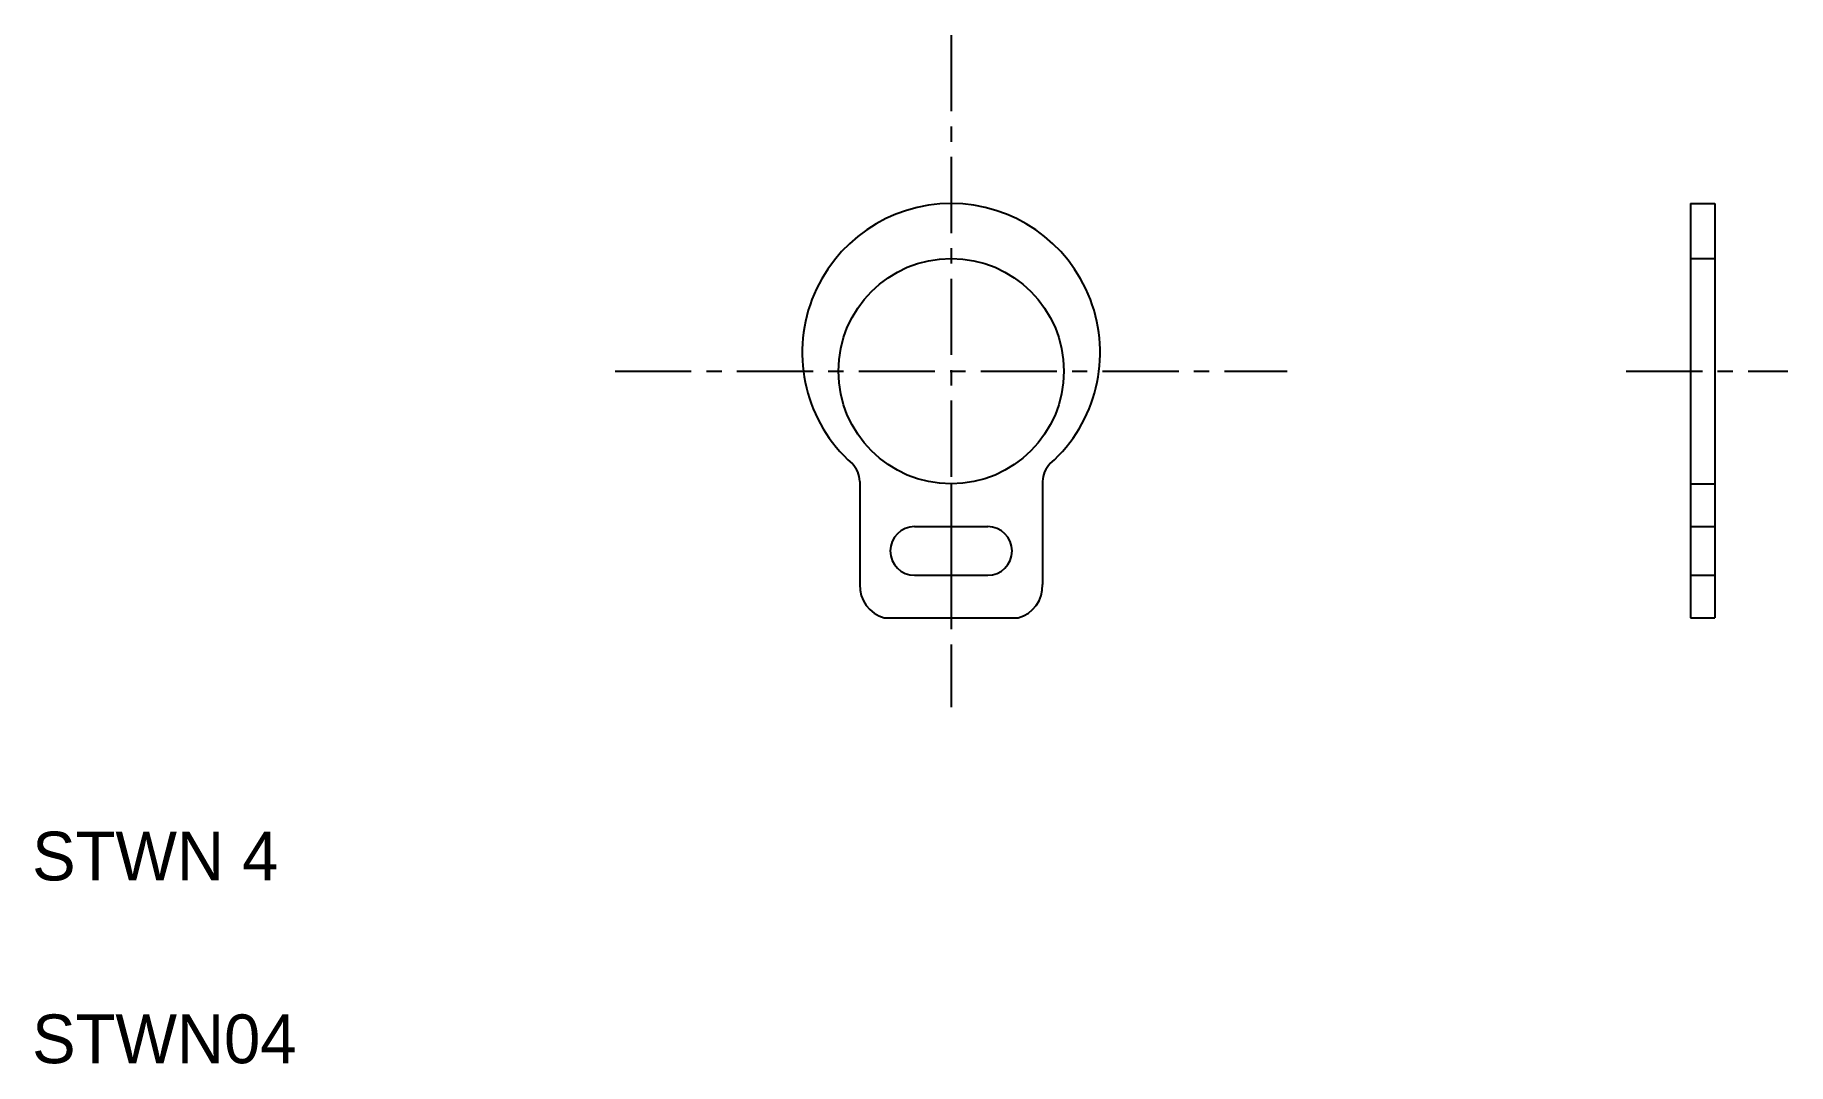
# Model space of a CAD drawing. Extents: x 84 to 112.7, y 70.8 to 87.7.
import ezdxf

# ---------------------------------------------------------------- set-up
doc = ezdxf.new("R2010")
doc.units = 0
doc.linetypes.add('CENTER', pattern=[2, 1.25, -0.25, 0.25, -0.25])
doc.linetypes.add('DASHED', pattern=[0.75, 0.5, -0.25])
doc.layers.get('0').update_dxf_attribs({"linetype": 'CONTINUOUS'})
doc.layers.add('CENTER', color=1, linetype='CENTER')

msp = doc.modelspace()

# ---------------------------------------------------------------- linework, layer by layer
at = {"color": 7, "linetype": 'CONTINUOUS'}
for p, q in [((111.146, 84.948), (111.146, 78.148)), ((111.146, 84.948), (111.546, 84.948)), ((111.546, 84.948), (111.546, 78.148)), ((97.513, 80.389), (97.513, 78.698)), ((99.013, 80.348), (99.013, 79.648)), ((100.513, 80.389), (100.513, 78.698)), ((100.513, 79.816), (100.513, 79.816)), ((98.413, 79.648), (99.613, 79.648)), ((100.513, 79.444), (100.513, 79.444)), ((98.413, 78.848), (99.613, 78.848)), ((99.013, 78.848), (99.013, 78.148)), ((97.913, 78.148), (100.113, 78.148)), ((111.146, 78.148), (111.546, 78.148))]:
    msp.add_line(p, q, dxfattribs=at)
at = {"color": 3, "linetype": 'DASHED'}
for p, q in [((111.146, 84.048), (111.546, 84.048)), ((111.146, 80.348), (111.546, 80.348)), ((111.146, 79.648), (111.546, 79.648)), ((111.146, 78.848), (111.546, 78.848))]:
    msp.add_line(p, q, dxfattribs=at)
at = {"color": 7, "linetype": 'CONTINUOUS'}
msp.add_circle((99.013, 82.198), 1.85, dxfattribs=at)
for centre, radius, start, end in [((99.013, 82.505), 2.444, 311.7311, 228.2689), ((97.113, 80.389), 0.4, 0, 46.8859), ((100.913, 80.389), 0.4, 133.1141, 180), ((98.413, 79.248), 0.4, 90, 270), ((99.613, 79.248), 0.4, 270, 90), ((98.065, 78.679), 0.552, 178.0053, 254.0494), ((99.961, 78.679), 0.552, 285.9506, 1.9947)]:
    msp.add_arc(centre, radius, start, end, dxfattribs=at)
at = {"layer": 'CENTER', "color": 1, "linetype": 'CENTER'}
for p, q in [((99.013, 87.714), (99.013, 76.682)), ((93.497, 82.198), (104.529, 82.198)), ((110.09, 82.198), (112.744, 82.198))]:
    msp.add_line(p, q, dxfattribs=at)

# ---------------------------------------------------------------- texts
at = {"color": 7, "linetype": 'CONTINUOUS'}
for s, p in [('STWN 4', (83.932, 73.84)), ('STWN04', (83.932, 70.84))]:
    msp.add_text(s, height=0.8, dxfattribs=at).set_placement(p)

doc.saveas('drawing.dxf')
